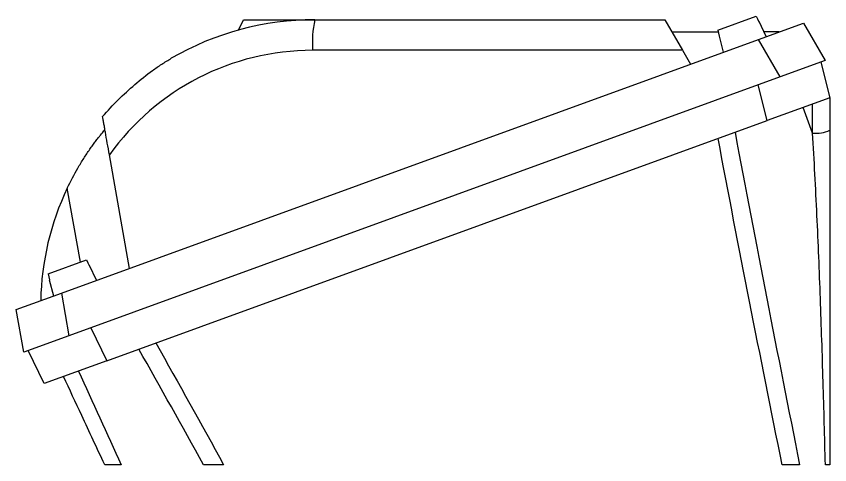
# Model space of a CAD drawing. Extents: x 49 to 1791, y 27 to 1041.
# Drawn here: x 1581.5 to 1715.1, y 637.3 to 710.9 of the extents above; entities that cross this region are included whole.
import ezdxf

# ---------------------------------------------------------------- set-up
doc = ezdxf.new("R2010")
doc.units = 0
doc.layers.get('0').update_dxf_attribs({"linetype": 'CONTINUOUS'})

msp = doc.modelspace()

# ---------------------------------------------------------------- linework, layer by layer
at = {"color": 7, "linetype": 'CONTINUOUS'}
for p, q in [((1696.71, 708.64), (1703.03, 710.94)), ((1618.05, 708.68), (1618.84, 710.37)), ((1618.84, 710.37), (1630.54, 710.37)), ((1630.54, 710.37), (1687.99, 710.37)), ((1687.99, 710.37), (1690.89, 705.35)), ((1703.38, 707.13), (1710.78, 709.83)), ((1703.45, 710.03), (1703.51, 710.06)), ((1704.66, 707.6), (1703.51, 710.06)), ((1710.78, 709.83), (1714.33, 703.67)), ((1689.14, 708.37), (1696.75, 708.37)), ((1706.77, 708.37), (1704.3, 708.37)), ((1588.94, 665.48), (1703.38, 707.13)), ((1696.91, 707.65), (1696.96, 707.67)), ((1696.91, 707.65), (1697.61, 705.03)), ((1706.93, 700.98), (1703.38, 707.13)), ((1690.89, 705.35), (1630.19, 705.35)), ((1690.89, 705.35), (1692.21, 703.07)), ((1714.33, 703.67), (1706.93, 700.98)), ((1713.63, 703.42), (1715.09, 697.56)), ((1706.93, 700.98), (1590.18, 658.48)), ((1704.81, 693.82), (1703.35, 699.67)), ((1715.09, 697.56), (1704.81, 693.82)), ((1715.09, 697.56), (1715.09, 692.26)), ((1712.27, 691.77), (1710.73, 695.98)), ((1712.27, 691.77), (1712.27, 696.53)), ((1596.41, 654.36), (1704.81, 693.82)), ((1715.09, 692.26), (1715.09, 637.3)), ((1600.12, 669.55), (1596.83, 688.19)), ((1586.76, 668.63), (1593.08, 670.93)), ((1593.51, 670.02), (1593.57, 670.04)), ((1594.71, 667.58), (1593.57, 670.04)), ((1586.96, 667.64), (1587.02, 667.66)), ((1586.96, 667.64), (1587.66, 665.02)), ((1581.54, 662.79), (1588.94, 665.48)), ((1588.94, 665.48), (1590.18, 658.48)), ((1582.78, 655.79), (1581.54, 662.79)), ((1593.76, 659.79), (1596.41, 654.36)), ((1590.18, 658.48), (1582.78, 655.79)), ((1586.13, 650.62), (1583.48, 656.05)), ((1596.41, 654.36), (1586.13, 650.62))]:
    msp.add_line(p, q, dxfattribs=at)
at = {"color": 8, "linetype": 'CONTINUOUS'}
msp.add_line((1592.06, 670.55), (1589.91, 682.72), dxfattribs=at)
at = {"color": 7, "linetype": 'CONTINUOUS', "flags": 128}
for points in [[(1703.03, 710.94), (1703.24, 710.5), (1703.45, 710.03)], [(1696.71, 708.64), (1696.83, 708.17), (1696.96, 707.67)], [(1593.08, 670.93), (1593.29, 670.48), (1593.51, 670.02)], [(1586.76, 668.63), (1586.89, 668.15), (1587.02, 667.66)]]:
    msp.add_lwpolyline(points, dxfattribs=at)
at = {"color": 7, "linetype": 'CONTINUOUS'}
for centre, radius, start, end in [((1630.54, 663.37), 47, 90, 120.0781), ((1650.01, 706.46), 19.86, 168.6582, 183.2226), ((1630.19, 664.35), 41, 90, 144.4461), ((1712.92, 696.37), 4.65, 261.8936, 297.7897), ((1630.54, 663.37), 45, 154.5312, 178.8802)]:
    msp.add_arc(centre, radius, start, end, dxfattribs=at)
for points, knots in [([(1595.72, 694.48), (1597.38, 696.37), (1599.14, 698.12), (1601.94, 700.54), (1602.91, 701.31), (1604.4, 702.39), (1604.91, 702.74), (1605.94, 703.41), (1606.46, 703.73), (1606.99, 704.04)], [0, 0, 0, 0, 0.5, 0.5, 0.75, 0.75, 0.875, 0.875, 1, 1, 1, 1]), ([(1596.83, 688.19), (1596.71, 688.85), (1596.6, 689.49), (1596.38, 690.73), (1596.27, 691.33), (1596.13, 692.17), (1596.08, 692.44), (1595.99, 692.94), (1595.95, 693.19), (1595.87, 693.63), (1595.83, 693.83), (1595.77, 694.19), (1595.74, 694.35), (1595.72, 694.48)], [0, 0, 0, 0, 0.25, 0.25, 0.5, 0.5, 0.625, 0.625, 0.75, 0.75, 0.875, 0.875, 1, 1, 1, 1]), ([(1589.91, 682.72), (1590.45, 683.85), (1591.03, 684.95), (1591.97, 686.56), (1592.3, 687.09), (1592.96, 688.13), (1593.29, 688.62), (1593.78, 689.33), (1593.95, 689.56), (1594.27, 690), (1594.42, 690.21), (1594.72, 690.6), (1594.86, 690.79), (1595.13, 691.14), (1595.26, 691.3), (1595.61, 691.73), (1595.79, 691.95), (1595.97, 692.18), (1596.02, 692.24), (1596.08, 692.31), (1596.1, 692.33), (1596.1, 692.33)], [0, 0, 0, 0, 0.25, 0.25, 0.375, 0.375, 0.5, 0.5, 0.5625, 0.5625, 0.625, 0.625, 0.6875, 0.6875, 0.75, 0.75, 0.875, 0.875, 0.9375, 0.9375, 1, 1, 1, 1]), ([(1699.54, 691.9), (1701.24, 682.78), (1702.98, 673.68), (1706.53, 655.48), (1708.33, 646.39), (1710.14, 637.3)], [0, 0, 0, 0, 0.5, 0.5, 1, 1, 1, 1]), ([(1714.37, 637.3), (1714.26, 641.83), (1714.14, 646.39), (1713.87, 655.49), (1713.72, 660.04), (1713.47, 666.87), (1713.39, 669.15), (1713.2, 673.7), (1713.1, 675.97), (1712.78, 682.76), (1712.54, 687.28), (1712.27, 691.77)], [0, 0, 0, 0, 0.25, 0.25, 0.5, 0.5, 0.625, 0.625, 0.75, 0.75, 1, 1, 1, 1]), ([(1707.27, 637.3), (1705.48, 646.22), (1703.69, 655.15), (1700.17, 673.01), (1698.44, 681.94), (1696.76, 690.89)], [0, 0, 0, 0, 0.5, 0.5, 1, 1, 1, 1]), ([(1596.06, 637.3), (1594.8, 639.99), (1593.54, 642.69), (1592.29, 645.38), (1591.29, 647.52), (1590.3, 649.65), (1589.31, 651.78)], [0, 0, 0, 0, 0.00904084, 0.00904084, 0.00904084, 0.01619402, 0.01619402, 0.01619402, 0.01619402]), ([(1598.74, 637.3), (1598.38, 637.3), (1598.04, 637.3), (1597.39, 637.3), (1597.1, 637.3), (1596.6, 637.3), (1596.4, 637.3), (1596.2, 637.3), (1596.14, 637.3), (1596.08, 637.3), (1596.06, 637.3), (1596.06, 637.3)], [0, 0, 0, 0, 0.25, 0.25, 0.5, 0.5, 0.75, 0.75, 0.875, 0.875, 1, 1, 1, 1]), ([(1615.59, 637.3), (1615.23, 637.3), (1614.88, 637.3), (1614.36, 637.3), (1614.19, 637.3), (1613.86, 637.3), (1613.7, 637.3), (1613.4, 637.3), (1613.26, 637.3), (1612.99, 637.3), (1612.87, 637.3), (1612.66, 637.3), (1612.56, 637.3), (1612.41, 637.3), (1612.34, 637.3), (1612.3, 637.3)], [0, 0, 0, 0, 0.25, 0.25, 0.375, 0.375, 0.5, 0.5, 0.625, 0.625, 0.75, 0.75, 0.875, 0.875, 1, 1, 1, 1]), ([(1710.14, 637.3), (1710.04, 637.3), (1709.9, 637.3), (1709.62, 637.3), (1709.52, 637.3), (1709.29, 637.3), (1709.17, 637.3), (1708.54, 637.3), (1707.91, 637.3), (1707.27, 637.3)], [0, 0, 0, 0, 0.25, 0.25, 0.375, 0.375, 0.5, 0.5, 1, 1, 1, 1]), ([(1715.09, 637.3), (1715.09, 637.3), (1715.03, 637.3), (1714.78, 637.3), (1714.6, 637.3), (1714.37, 637.3)], [0, 0, 0, 0, 0.5, 0.5, 1, 1, 1, 1])]:
    msp.add_open_spline(points, degree=3, knots=knots, dxfattribs=at)
for points in [[(1604.46, 657.3), (1608.2, 650.64), (1611.9, 643.98), (1615.59, 637.3)], [(1612.3, 637.3), (1608.78, 643.64), (1605.24, 649.96), (1601.67, 656.28)], [(1591.77, 652.68), (1594.08, 647.55), (1596.41, 642.42), (1598.74, 637.3)]]:
    msp.add_open_spline(points, degree=3, dxfattribs=at)

doc.saveas('drawing.dxf')
